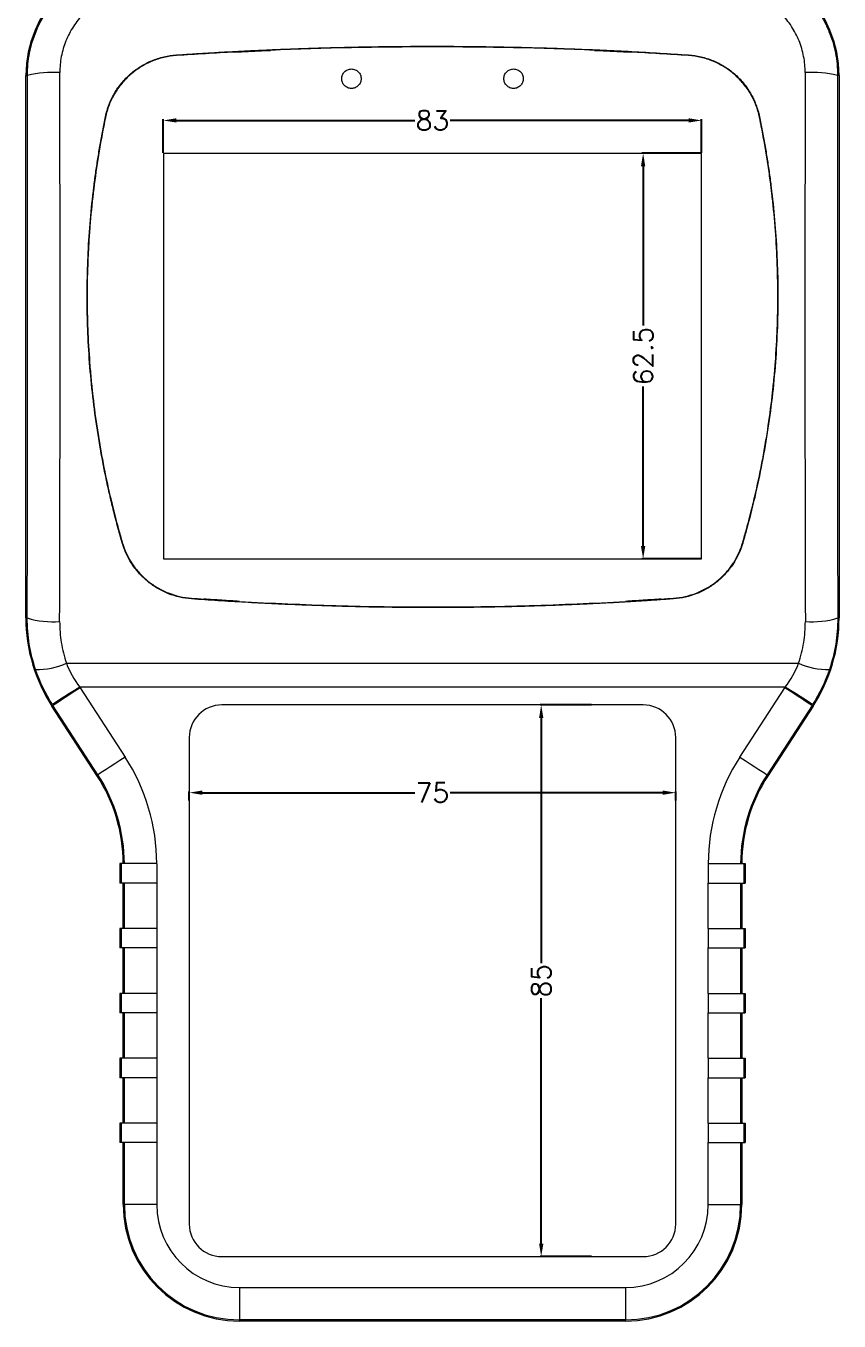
# Model space of a CAD drawing. Header units: inches. Extents: x 2685 to 4830, y 1126 to 1652.
# Drawn here: x 3141.2 to 3266.6, y 1340.3 to 1539.9 of the extents above; entities that cross this region are included whole.
import ezdxf

# ---------------------------------------------------------------- set-up
doc = ezdxf.new("R2010")
doc.units = ezdxf.units.IN
doc.header["$LTSCALE"] = 0.5
doc.styles.get("Standard").update_dxf_attribs({"font": 'txt', "bigfont": 'gbcbig.shx'})
doc.dimstyles.new('3', dxfattribs={"dimtxt": 3, "dimasz": 2, "dimexe": 0.18, "dimexo": 0.0625, "dimgap": 0.2, "dimtad": 0, "dimzin": 12, "dimdsep": 46, "dimtxsty": 'Standard', "dimcen": 1, "dimclrd": 3, "dimclre": 3, "dimclrt": 256, "dimadec": 0, "dimazin": 0, "dimtfac": 1, "dimtofl": 0, "dimtmove": 0, "dimatfit": 3, "dimfxl": 1, "dimtolj": 1, "dimtzin": 0, "dimarcsym": 0})

# ---------------------------------------------------------------- blocks, each defined once
blk = doc.blocks.new('*D81')
at = {"color": 3, "lineweight": -2}
for p, q in [((3162.42, 1520.34), (3162.42, 1525.53)), ((3164.42, 1525.35), (3201.22, 1525.35)), ((3243.42, 1525.35), (3206.62, 1525.35)), ((3245.42, 1520.34), (3245.42, 1525.53))]:
    blk.add_line(p, q, dxfattribs=at)
at = {"color": 3}
for points in [[(3164.42, 1525.68), (3164.42, 1525.02), (3162.42, 1525.35)], [(3243.42, 1525.68), (3243.42, 1525.02), (3245.42, 1525.35)]]:
    blk.add_solid(points, dxfattribs=at)
at = {"layer": 'Defpoints', "color": 0}
for p in [(3245.42, 1525.35), (3162.42, 1520.28), (3245.42, 1520.28)]:
    blk.add_point(p, dxfattribs=at)
at = {"insert": (3203.92, 1525.35), "char_height": 3, "attachment_point": 5}
blk.add_mtext('\\A1;83', dxfattribs=at)
blk = doc.blocks.new('*D82')
at = {"color": 3, "lineweight": -2}
for p, q in [((3245.36, 1520.28), (3236.22, 1520.28)), ((3236.4, 1518.28), (3236.4, 1493.73)), ((3236.4, 1459.78), (3236.4, 1484.33)), ((3245.36, 1457.78), (3236.22, 1457.78))]:
    blk.add_line(p, q, dxfattribs=at)
at = {"color": 3}
for points in [[(3236.06, 1518.28), (3236.73, 1518.28), (3236.4, 1520.28)], [(3236.06, 1459.78), (3236.73, 1459.78), (3236.4, 1457.78)]]:
    blk.add_solid(points, dxfattribs=at)
at = {"layer": 'Defpoints', "color": 0}
for p in [(3245.42, 1520.28), (3236.4, 1457.78), (3245.42, 1457.78)]:
    blk.add_point(p, dxfattribs=at)
at = {"insert": (3236.4, 1489.03), "char_height": 3, "attachment_point": 5, "rotation": 90}
blk.add_mtext('\\A1;62.5', dxfattribs=at)
blk = doc.blocks.new('*D91')
at = {"color": 3, "lineweight": -2}
for p, q in [((3166.42, 1420.58), (3166.42, 1421.94)), ((3168.42, 1421.76), (3201.22, 1421.76)), ((3239.42, 1421.76), (3206.62, 1421.76)), ((3241.42, 1420.58), (3241.42, 1421.94))]:
    blk.add_line(p, q, dxfattribs=at)
at = {"color": 3}
for points in [[(3168.42, 1422.09), (3168.42, 1421.43), (3166.42, 1421.76)], [(3239.42, 1422.09), (3239.42, 1421.43), (3241.42, 1421.76)]]:
    blk.add_solid(points, dxfattribs=at)
at = {"layer": 'Defpoints', "color": 0}
for p in [(3241.42, 1421.76), (3166.42, 1420.52), (3241.42, 1420.52)]:
    blk.add_point(p, dxfattribs=at)
at = {"insert": (3203.92, 1421.76), "char_height": 3, "attachment_point": 5}
blk.add_mtext('\\A1;75', dxfattribs=at)
blk = doc.blocks.new('*D92')
at = {"color": 3, "lineweight": -2}
for p, q in [((3228.45, 1435.28), (3220.5, 1435.28)), ((3220.68, 1433.28), (3220.68, 1395.48)), ((3220.68, 1352.28), (3220.68, 1390.08)), ((3228.45, 1350.28), (3220.5, 1350.28))]:
    blk.add_line(p, q, dxfattribs=at)
at = {"color": 3}
for points in [[(3220.35, 1433.28), (3221.02, 1433.28), (3220.68, 1435.28)], [(3220.35, 1352.28), (3221.02, 1352.28), (3220.68, 1350.28)]]:
    blk.add_solid(points, dxfattribs=at)
at = {"layer": 'Defpoints', "color": 0}
for p in [(3220.68, 1435.28), (3228.51, 1435.28), (3228.51, 1350.28)]:
    blk.add_point(p, dxfattribs=at)
at = {"insert": (3220.68, 1392.78), "char_height": 3, "attachment_point": 5, "rotation": 90}
blk.add_mtext('\\A1;85', dxfattribs=at)

msp = doc.modelspace()

# ---------------------------------------------------------------- linework, layer by layer
at = {"color": 7, "linetype": 'Continuous', "lineweight": 15}
for p, q in [((3228.921, 1536.146), (3228.921, 1536.191)), ((3141.229, 1532.277), (3141.459, 1532.277)), ((3141.229, 1448.683), (3141.229, 1532.277)), ((3266.614, 1532.277), (3266.383, 1532.277)), ((3266.614, 1532.277), (3266.614, 1448.683)), ((3254.336, 1525.929), (3254.34, 1525.839)), ((3245.421, 1520.277), (3162.421, 1520.277)), ((3162.421, 1520.277), (3162.421, 1457.777)), ((3245.421, 1457.777), (3245.421, 1520.277)), ((3162.421, 1457.777), (3245.421, 1457.777)), ((3168.671, 1451.542), (3168.671, 1451.59)), ((3239.171, 1451.59), (3239.171, 1451.542)), ((3141.229, 1448.683), (3141.437, 1448.683)), ((3266.406, 1448.683), (3266.614, 1448.683)), ((3147.467, 1441.712), (3152.407, 1441.712)), ((3147.467, 1441.712), (3260.376, 1441.712)), ((3255.436, 1441.712), (3260.376, 1441.712)), ((3151.65, 1438.034), (3149.523, 1438.034)), ((3258.32, 1438.034), (3149.523, 1438.034)), ((3149.597, 1437.919), (3156.531, 1427.242)), ((3251.312, 1427.242), (3258.246, 1437.919)), ((3258.32, 1438.034), (3256.193, 1438.034)), ((3145.405, 1435.197), (3145.253, 1435.098)), ((3152.186, 1424.421), (3145.253, 1435.098)), ((3152.339, 1424.52), (3145.405, 1435.197)), ((3236.421, 1435.277), (3171.421, 1435.277)), ((3262.438, 1435.197), (3255.504, 1424.52)), ((3262.59, 1435.098), (3255.656, 1424.421)), ((3262.59, 1435.098), (3262.438, 1435.197)), ((3166.421, 1430.277), (3166.421, 1355.277)), ((3241.421, 1355.277), (3241.421, 1430.277)), ((3152.186, 1424.421), (3152.339, 1424.52)), ((3255.504, 1424.52), (3255.656, 1424.421)), ((3155.729, 1410.835), (3155.729, 1407.835)), ((3155.911, 1410.835), (3155.729, 1410.835)), ((3155.911, 1410.835), (3155.911, 1407.835)), ((3161.409, 1410.835), (3155.911, 1410.835)), ((3161.409, 1410.774), (3161.409, 1410.835)), ((3161.409, 1410.774), (3161.409, 1407.835)), ((3246.434, 1410.835), (3246.434, 1410.774)), ((3246.434, 1410.835), (3251.932, 1410.835)), ((3246.434, 1410.774), (3246.434, 1407.835)), ((3251.932, 1410.835), (3251.932, 1407.835)), ((3251.932, 1410.835), (3252.114, 1410.835)), ((3252.114, 1410.835), (3252.114, 1407.835)), ((3155.911, 1407.835), (3155.729, 1407.835)), ((3161.409, 1407.835), (3155.911, 1407.835)), ((3156.229, 1400.835), (3156.229, 1407.835)), ((3156.411, 1400.835), (3156.411, 1407.835)), ((3161.409, 1407.835), (3161.409, 1400.835)), ((3246.434, 1407.835), (3251.932, 1407.835)), ((3246.434, 1400.835), (3246.434, 1407.835)), ((3251.432, 1407.835), (3251.432, 1400.835)), ((3251.614, 1407.835), (3251.614, 1400.835)), ((3251.932, 1407.835), (3252.114, 1407.835)), ((3155.729, 1400.835), (3155.729, 1397.835)), ((3155.911, 1400.835), (3155.729, 1400.835)), ((3155.911, 1400.835), (3155.911, 1397.835)), ((3161.409, 1400.835), (3155.911, 1400.835)), ((3161.409, 1400.835), (3161.409, 1397.835)), ((3246.434, 1400.835), (3246.434, 1397.835)), ((3246.434, 1400.835), (3251.932, 1400.835)), ((3251.932, 1400.835), (3251.932, 1397.835)), ((3251.932, 1400.835), (3252.114, 1400.835)), ((3252.114, 1400.835), (3252.114, 1397.835)), ((3155.911, 1397.835), (3155.729, 1397.835)), ((3161.409, 1397.835), (3155.911, 1397.835)), ((3156.229, 1390.835), (3156.229, 1397.835)), ((3156.411, 1390.835), (3156.411, 1397.835)), ((3161.409, 1397.835), (3161.409, 1390.835)), ((3246.434, 1397.835), (3251.932, 1397.835)), ((3246.434, 1390.835), (3246.434, 1397.835)), ((3251.432, 1397.835), (3251.432, 1390.835)), ((3251.614, 1397.835), (3251.614, 1390.835)), ((3251.932, 1397.835), (3252.114, 1397.835)), ((3155.729, 1390.835), (3155.729, 1387.835)), ((3155.911, 1390.835), (3155.729, 1390.835)), ((3155.911, 1390.835), (3155.911, 1387.835)), ((3161.409, 1390.835), (3155.911, 1390.835)), ((3161.409, 1390.835), (3161.409, 1387.835)), ((3246.434, 1390.835), (3246.434, 1387.835)), ((3246.434, 1390.835), (3251.932, 1390.835)), ((3251.932, 1390.835), (3251.932, 1387.835)), ((3251.932, 1390.835), (3252.114, 1390.835)), ((3252.114, 1390.835), (3252.114, 1387.835)), ((3155.911, 1387.835), (3155.729, 1387.835)), ((3161.409, 1387.835), (3155.911, 1387.835)), ((3156.229, 1380.835), (3156.229, 1387.835)), ((3156.411, 1380.835), (3156.411, 1387.835)), ((3161.409, 1387.835), (3161.409, 1380.835)), ((3246.434, 1387.835), (3251.932, 1387.835)), ((3246.434, 1380.835), (3246.434, 1387.835)), ((3251.432, 1387.835), (3251.432, 1380.835)), ((3251.614, 1387.835), (3251.614, 1380.835)), ((3251.932, 1387.835), (3252.114, 1387.835)), ((3155.729, 1380.835), (3155.729, 1377.835)), ((3155.911, 1380.835), (3155.729, 1380.835)), ((3155.911, 1380.835), (3155.911, 1377.835)), ((3161.409, 1380.835), (3155.911, 1380.835)), ((3161.409, 1380.835), (3161.409, 1377.835)), ((3246.434, 1380.835), (3246.434, 1377.835)), ((3246.434, 1380.835), (3251.932, 1380.835)), ((3251.932, 1380.835), (3251.932, 1377.835)), ((3251.932, 1380.835), (3252.114, 1380.835)), ((3252.114, 1380.835), (3252.114, 1377.835)), ((3155.911, 1377.835), (3155.729, 1377.835)), ((3161.409, 1377.835), (3155.911, 1377.835)), ((3156.229, 1370.835), (3156.229, 1377.835)), ((3156.411, 1370.835), (3156.411, 1377.835)), ((3161.409, 1377.835), (3161.409, 1370.835)), ((3246.434, 1377.835), (3251.932, 1377.835)), ((3246.434, 1370.835), (3246.434, 1377.835)), ((3251.432, 1377.835), (3251.432, 1370.835)), ((3251.614, 1377.835), (3251.614, 1370.835)), ((3251.932, 1377.835), (3252.114, 1377.835)), ((3155.729, 1370.835), (3155.729, 1367.835)), ((3155.911, 1370.835), (3155.729, 1370.835)), ((3155.911, 1370.835), (3155.911, 1367.835)), ((3161.409, 1370.835), (3155.911, 1370.835)), ((3161.409, 1370.835), (3161.409, 1367.835)), ((3246.434, 1370.835), (3246.434, 1367.835)), ((3246.434, 1370.835), (3251.932, 1370.835)), ((3251.932, 1370.835), (3251.932, 1367.835)), ((3251.932, 1370.835), (3252.114, 1370.835)), ((3252.114, 1370.835), (3252.114, 1367.835)), ((3155.911, 1367.835), (3155.729, 1367.835)), ((3161.409, 1367.835), (3155.911, 1367.835)), ((3156.229, 1358.277), (3156.229, 1367.835)), ((3156.411, 1358.277), (3156.411, 1367.835)), ((3161.409, 1367.835), (3161.409, 1358.277)), ((3246.434, 1367.835), (3251.932, 1367.835)), ((3246.434, 1358.277), (3246.434, 1367.835)), ((3251.432, 1367.835), (3251.432, 1358.277)), ((3251.614, 1367.835), (3251.614, 1358.277)), ((3251.932, 1367.835), (3252.114, 1367.835)), ((3156.229, 1358.277), (3156.411, 1358.277)), ((3161.409, 1358.277), (3156.411, 1358.277)), ((3246.434, 1358.277), (3251.432, 1358.277)), ((3251.614, 1358.277), (3251.432, 1358.277)), ((3171.421, 1350.277), (3236.421, 1350.277)), ((3174.171, 1345.515), (3233.671, 1345.515)), ((3174.171, 1345.515), (3174.171, 1340.516)), ((3233.671, 1345.515), (3233.671, 1340.516)), ((3233.671, 1340.516), (3174.171, 1340.516)), ((3174.171, 1340.335), (3174.171, 1340.516)), ((3233.671, 1340.335), (3174.171, 1340.335)), ((3233.671, 1340.335), (3233.671, 1340.516))]:
    msp.add_line(p, q, dxfattribs=at)
at = {"color": 7, "linetype": 'Continuous', "lineweight": 15, "flags": 128}
for points in [[(3164.443, 1535.44), (3164.443, 1535.417), (3164.442, 1535.394), (3164.441, 1535.347)], [(3243.402, 1535.347), (3243.401, 1535.37), (3243.401, 1535.394), (3243.399, 1535.44)], [(3153.503, 1525.839), (3153.505, 1525.884), (3153.505, 1525.896), (3153.506, 1525.92), (3153.507, 1525.929)], [(3156.095, 1460.219), (3156.094, 1460.242), (3156.092, 1460.278), (3156.092, 1460.278), (3156.091, 1460.302), (3156.091, 1460.313)], [(3251.752, 1460.313), (3251.75, 1460.266), (3251.75, 1460.254), (3251.748, 1460.229), (3251.748, 1460.219)], [(3166.743, 1451.726), (3166.745, 1451.676), (3166.746, 1451.652), (3166.747, 1451.626)], [(3241.096, 1451.626), (3241.097, 1451.651), (3241.099, 1451.689), (3241.099, 1451.704), (3241.1, 1451.726)], [(3149.523, 1438.034), (3148.715, 1437.517), (3147.937, 1437.019), (3147.218, 1436.559), (3146.584, 1436.154), (3146.06, 1435.818), (3145.664, 1435.565), (3145.412, 1435.404), (3145.313, 1435.34)], [(3149.597, 1437.919), (3148.792, 1437.397), (3148.018, 1436.893), (3147.302, 1436.428), (3146.671, 1436.019), (3146.149, 1435.68), (3145.755, 1435.424), (3145.504, 1435.261), (3145.405, 1435.197)], [(3262.438, 1435.197), (3262.339, 1435.261), (3262.088, 1435.424), (3261.694, 1435.68), (3261.172, 1436.019), (3260.541, 1436.428), (3259.825, 1436.893), (3259.05, 1437.397), (3258.246, 1437.919)], [(3262.53, 1435.34), (3262.431, 1435.404), (3262.179, 1435.565), (3261.783, 1435.818), (3261.259, 1436.154), (3260.625, 1436.559), (3259.906, 1437.019), (3259.128, 1437.517), (3258.32, 1438.034)], [(3156.531, 1427.242), (3155.726, 1426.72), (3154.951, 1426.217), (3154.235, 1425.752), (3153.605, 1425.342), (3153.083, 1425.003), (3152.689, 1424.747), (3152.438, 1424.584), (3152.339, 1424.52)], [(3251.312, 1427.242), (3252.117, 1426.72), (3252.892, 1426.217), (3253.608, 1425.752), (3254.238, 1425.342), (3254.76, 1425.003), (3255.154, 1424.747), (3255.405, 1424.584), (3255.504, 1424.52)]]:
    msp.add_lwpolyline(points, dxfattribs=at)
at = {"color": 7, "linetype": 'Continuous', "lineweight": 15}
for centre, radius, start, end in [((3159.171, 1532.277), 17.942, 90, 180), ((3248.671, 1532.277), 17.942, 0, 90), ((3145.296, 1517.148), 15.608, 85.73179, 104.22998), ((3262.547, 1517.148), 15.608, 75.77002, 94.26821), ((3166.171, 1448.683), 24.942, 180, 213), ((3145.279, 1460.866), 12.775, 252.49845, 275.19366), ((3262.564, 1460.866), 12.775, 264.80634, 287.50155), ((3241.671, 1448.683), 24.942, 327, 0), ((3142.822, 1452.045), 11.329, 269.55532, 294.20342), ((3265.021, 1452.045), 11.329, 245.79658, 270.44468), ((3166.171, 1448.683), 19.763, 212.6051, 213), ((3241.671, 1448.683), 19.763, 327, 327.3949), ((3166.171, 1448.683), 24.761, 212.6051, 213), ((3171.421, 1430.277), 5, 90, 180), ((3236.421, 1430.277), 5, 0, 90), ((3241.671, 1448.683), 24.761, 327, 327.3949), ((3131.171, 1410.774), 30.237, 0.11544, 33), ((3276.671, 1410.774), 30.237, 147, 179.88456), ((3131.171, 1410.774), 25.058, 0.1393, 33), ((3131.171, 1410.774), 25.239, 0.1383, 33), ((3276.671, 1410.774), 25.239, 147, 179.8617), ((3276.671, 1410.774), 25.058, 147, 179.8607), ((3174.171, 1358.277), 17.942, 180, 270), ((3174.171, 1358.277), 17.761, 180, 270), ((3174.171, 1358.277), 12.763, 180, 270), ((3233.671, 1358.277), 12.763, 270, 0), ((3233.671, 1358.277), 17.761, 270, 0), ((3233.671, 1358.277), 17.942, 270, 0), ((3171.421, 1355.277), 5, 180, 270), ((3236.421, 1355.277), 5, 270, 0)]:
    msp.add_arc(centre, radius, start, end, dxfattribs=at)
for centre, major_axis, ratio, start_param, end_param in [((3130.271, 1494.911), (0, 428.893), 0.0261859, 4.6043945, 4.799623), ((3135.27, 1494.911), (0, 433.893), 0.0258842, 4.6043945, 4.799623), ((3272.573, 1494.911), (0, 433.893), 0.0258842, 1.4835623, 1.6787908), ((3277.572, 1494.911), (0, 428.893), 0.0261859, 1.4835623, 1.6787908)]:
    msp.add_ellipse(centre, major_axis=major_axis, ratio=ratio, start_param=start_param, end_param=end_param, dxfattribs=at)
for points, knots in [([(3141.459, 1532.277), (3141.458, 1533.447), (3141.57, 1534.598), (3141.905, 1536.296), (3142.044, 1536.857), (3142.379, 1537.97), (3142.576, 1538.523), (3143.239, 1540.133), (3143.781, 1541.151), (3144.742, 1542.597), (3145.088, 1543.066), (3145.827, 1543.971), (3146.217, 1544.402), (3147.44, 1545.631), (3148.331, 1546.366), (3149.782, 1547.34), (3150.285, 1547.643), (3151.308, 1548.192), (3152.353, 1548.689), (3153.441, 1549.081), (3154.55, 1549.42), (3155.118, 1549.563), (3156.839, 1549.908), (3157.999, 1550.023), (3159.171, 1550.023)], [0, 0, 0, 0, 0.125, 0.125, 0.1875, 0.1875, 0.25, 0.25, 0.375, 0.375, 0.4375, 0.4375, 0.5, 0.5, 0.625, 0.625, 0.6875, 0.6875, 0.75, 0.8125, 0.8125, 0.875, 0.875, 1, 1, 1, 1]), ([(3248.671, 1550.023), (3249.844, 1550.023), (3250.997, 1549.908), (3252.697, 1549.569), (3253.26, 1549.429), (3254.374, 1549.09), (3254.928, 1548.892), (3256.538, 1548.223), (3257.556, 1547.677), (3259.001, 1546.71), (3259.471, 1546.361), (3260.372, 1545.62), (3260.802, 1545.229), (3262.026, 1544.002), (3262.758, 1543.109), (3263.729, 1541.654), (3264.029, 1541.152), (3264.574, 1540.129), (3265.066, 1539.085), (3265.455, 1537.998), (3265.791, 1536.888), (3265.933, 1536.32), (3266.272, 1534.604), (3266.385, 1533.447), (3266.383, 1532.277)], [0, 0, 0, 0, 0.125, 0.125, 0.1875, 0.1875, 0.25, 0.25, 0.375, 0.375, 0.4375, 0.4375, 0.5, 0.5, 0.625, 0.625, 0.6875, 0.6875, 0.75, 0.8125, 0.8125, 0.875, 0.875, 1, 1, 1, 1]), ([(3159.171, 1545.609), (3158.323, 1545.609), (3157.485, 1545.524), (3156.241, 1545.27), (3155.831, 1545.165), (3155.03, 1544.915), (3154.246, 1544.627), (3153.493, 1544.263), (3152.757, 1543.86), (3152.395, 1543.637), (3151.353, 1542.924), (3150.715, 1542.387), (3149.84, 1541.491), (3149.562, 1541.178), (3149.034, 1540.519), (3148.787, 1540.178), (3148.103, 1539.129), (3147.718, 1538.391), (3147.247, 1537.225), (3147.107, 1536.825), (3146.87, 1536.02), (3146.772, 1535.615), (3146.535, 1534.388), (3146.456, 1533.557), (3146.458, 1532.713)], [0, 0, 0, 0, 0.125, 0.125, 0.1875, 0.1875, 0.25, 0.3125, 0.3125, 0.375, 0.375, 0.5, 0.5, 0.5625, 0.5625, 0.625, 0.625, 0.75, 0.75, 0.8125, 0.8125, 0.875, 0.875, 1, 1, 1, 1]), ([(3261.385, 1532.713), (3261.387, 1533.557), (3261.308, 1534.393), (3261.067, 1535.632), (3260.967, 1536.043), (3260.729, 1536.845), (3260.453, 1537.632), (3260.103, 1538.388), (3259.716, 1539.129), (3259.503, 1539.493), (3258.811, 1540.55), (3258.288, 1541.2), (3257.413, 1542.095), (3257.106, 1542.379), (3256.46, 1542.921), (3256.123, 1543.176), (3255.085, 1543.884), (3254.352, 1544.285), (3253.192, 1544.776), (3252.793, 1544.922), (3251.988, 1545.171), (3251.582, 1545.275), (3250.353, 1545.524), (3249.52, 1545.609), (3248.671, 1545.609)], [0, 0, 0, 0, 0.125, 0.125, 0.1875, 0.1875, 0.25, 0.3125, 0.3125, 0.375, 0.375, 0.5, 0.5, 0.5625, 0.5625, 0.625, 0.625, 0.75, 0.75, 0.8125, 0.8125, 0.875, 0.875, 1, 1, 1, 1]), ([(3164.443, 1535.44), (3165.265, 1535.495), (3166.908, 1535.604), (3169.373, 1535.755), (3171.838, 1535.896), (3174.304, 1536.027), (3176.77, 1536.147), (3179.236, 1536.257), (3181.703, 1536.356), (3184.17, 1536.445), (3186.638, 1536.523), (3189.106, 1536.591), (3191.574, 1536.648), (3194.043, 1536.695), (3196.512, 1536.732), (3198.981, 1536.758), (3201.451, 1536.774), (3204.562, 1536.78), (3208.312, 1536.766), (3212.702, 1536.717), (3217.091, 1536.634), (3221.479, 1536.519), (3225.866, 1536.37), (3230.251, 1536.189), (3234.635, 1535.974), (3239.018, 1535.728), (3241.939, 1535.536), (3243.399, 1535.44)], [0, 0, 0, 0, 0.03125812, 0.06251253, 0.09376379, 0.12501246, 0.1562591, 0.1875043, 0.2187486, 0.24999257, 0.28123678, 0.31248179, 0.34372818, 0.37497649, 0.4062273, 0.43748118, 0.46873868, 0.50000038, 0.5555728, 0.61113358, 0.66668591, 0.72223296, 0.77777789, 0.83332388, 0.88887412, 0.94443177, 1, 1, 1, 1]), ([(3164.441, 1535.347), (3163.787, 1535.302), (3163.146, 1535.206), (3161.892, 1534.914), (3161.278, 1534.718), (3160.378, 1534.348), (3160.08, 1534.211), (3159.498, 1533.915), (3159.215, 1533.756), (3158.389, 1533.247), (3157.869, 1532.865), (3156.889, 1532.016), (3156.428, 1531.545), (3155.6, 1530.55), (3155.23, 1530.023), (3154.574, 1528.907), (3154.287, 1528.315), (3153.82, 1527.102), (3153.636, 1526.479), (3153.503, 1525.839)], [0, 0, 0, 0, 0.125, 0.125, 0.25, 0.25, 0.3125, 0.3125, 0.375, 0.375, 0.5, 0.5, 0.625, 0.625, 0.75, 0.75, 0.875, 0.875, 1, 1, 1, 1]), ([(3153.507, 1525.929), (3153.64, 1526.569), (3153.822, 1527.189), (3154.283, 1528.388), (3154.561, 1528.968), (3155.051, 1529.807), (3155.228, 1530.083), (3155.602, 1530.617), (3155.798, 1530.875), (3156.417, 1531.622), (3156.867, 1532.084), (3157.845, 1532.936), (3158.375, 1533.327), (3159.477, 1534.009), (3160.051, 1534.303), (3161.249, 1534.8), (3161.877, 1535.002), (3163.145, 1535.299), (3163.789, 1535.396), (3164.443, 1535.44)], [0, 0, 0, 0, 0.125, 0.125, 0.25, 0.25, 0.3125, 0.3125, 0.375, 0.375, 0.5, 0.5, 0.625, 0.625, 0.75, 0.75, 0.875, 0.875, 1, 1, 1, 1]), ([(3173.421, 1535.885), (3174.338, 1535.932), (3176.171, 1536.026), (3178.005, 1536.106), (3178.921, 1536.146)], [0, 0, 0, 0, 0.5002422, 1, 1, 1, 1]), ([(3228.921, 1536.146), (3220.595, 1536.503), (3212.261, 1536.681), (3195.582, 1536.681), (3187.248, 1536.503), (3178.921, 1536.146)], [0.24122723, 0.24122723, 0.24122723, 0.24122723, 0.5, 0.5, 0.75877277, 0.75877277, 0.75877277, 0.75877277]), ([(3228.921, 1536.146), (3229.837, 1536.106), (3231.671, 1536.026), (3233.504, 1535.932), (3234.421, 1535.885)], [0, 0, 0, 0, 0.4992927, 1, 1, 1, 1]), ([(3243.399, 1535.44), (3244.054, 1535.396), (3244.694, 1535.299), (3245.948, 1535.007), (3246.562, 1534.811), (3247.462, 1534.441), (3247.761, 1534.304), (3248.342, 1534.007), (3248.625, 1533.848), (3249.451, 1533.339), (3249.972, 1532.957), (3250.952, 1532.107), (3251.413, 1531.637), (3252.24, 1530.641), (3252.61, 1530.114), (3253.266, 1528.998), (3253.552, 1528.405), (3254.02, 1527.192), (3254.203, 1526.569), (3254.336, 1525.929)], [0, 0, 0, 0, 0.125, 0.125, 0.25, 0.25, 0.3125, 0.3125, 0.375, 0.375, 0.5, 0.5, 0.625, 0.625, 0.75, 0.75, 0.875, 0.875, 1, 1, 1, 1]), ([(3254.34, 1525.839), (3254.207, 1526.479), (3254.024, 1527.098), (3253.563, 1528.298), (3253.285, 1528.877), (3252.794, 1529.716), (3252.618, 1529.992), (3252.244, 1530.526), (3252.047, 1530.784), (3251.429, 1531.53), (3250.978, 1531.992), (3250.001, 1532.844), (3249.47, 1533.235), (3248.369, 1533.916), (3247.794, 1534.211), (3246.596, 1534.707), (3245.969, 1534.909), (3244.7, 1535.206), (3244.056, 1535.302), (3243.402, 1535.347)], [0, 0, 0, 0, 0.125, 0.125, 0.25, 0.25, 0.3125, 0.3125, 0.375, 0.375, 0.5, 0.5, 0.625, 0.625, 0.75, 0.75, 0.875, 0.875, 1, 1, 1, 1]), ([(3192.921, 1531.777), (3192.921, 1531.876), (3192.912, 1531.973), (3192.874, 1532.165), (3192.845, 1532.26), (3192.77, 1532.441), (3192.724, 1532.527), (3192.615, 1532.69), (3192.552, 1532.768), (3192.345, 1532.975), (3192.177, 1533.087), (3191.816, 1533.238), (3191.618, 1533.277), (3191.324, 1533.277), (3191.225, 1533.268), (3191.032, 1533.229), (3190.939, 1533.201), (3190.757, 1533.126), (3190.669, 1533.078), (3190.506, 1532.97), (3190.43, 1532.908), (3190.221, 1532.698), (3190.111, 1532.533), (3189.998, 1532.26), (3189.97, 1532.167), (3189.931, 1531.975), (3189.921, 1531.876), (3189.921, 1531.583), (3189.96, 1531.386), (3190.109, 1531.025), (3190.221, 1530.857), (3190.428, 1530.65), (3190.505, 1530.586), (3190.668, 1530.477), (3190.754, 1530.43), (3190.935, 1530.355), (3191.031, 1530.326), (3191.223, 1530.287), (3191.321, 1530.277), (3191.618, 1530.277), (3191.813, 1530.316), (3192.086, 1530.429), (3192.173, 1530.475), (3192.336, 1530.584), (3192.413, 1530.647), (3192.621, 1530.855), (3192.732, 1531.022), (3192.882, 1531.383), (3192.921, 1531.579), (3192.921, 1531.777)], [0, 0, 0, 0, 0.03125, 0.03125, 0.0625, 0.0625, 0.09375, 0.09375, 0.125, 0.125, 0.1875, 0.1875, 0.25, 0.25, 0.28125, 0.28125, 0.3125, 0.3125, 0.34375, 0.34375, 0.375, 0.375, 0.4375, 0.4375, 0.46875, 0.46875, 0.5, 0.5, 0.5625, 0.5625, 0.625, 0.625, 0.65625, 0.65625, 0.6875, 0.6875, 0.71875, 0.71875, 0.75, 0.75, 0.8125, 0.8125, 0.84375, 0.84375, 0.875, 0.875, 0.9375, 0.9375, 1, 1, 1, 1]), ([(3217.921, 1531.777), (3217.921, 1531.876), (3217.912, 1531.973), (3217.874, 1532.165), (3217.845, 1532.26), (3217.77, 1532.441), (3217.724, 1532.527), (3217.615, 1532.69), (3217.552, 1532.768), (3217.345, 1532.975), (3217.177, 1533.087), (3216.816, 1533.238), (3216.618, 1533.277), (3216.324, 1533.277), (3216.225, 1533.268), (3216.032, 1533.229), (3215.939, 1533.201), (3215.757, 1533.126), (3215.669, 1533.078), (3215.506, 1532.97), (3215.43, 1532.908), (3215.221, 1532.698), (3215.111, 1532.533), (3214.998, 1532.26), (3214.97, 1532.167), (3214.931, 1531.975), (3214.921, 1531.876), (3214.921, 1531.583), (3214.96, 1531.386), (3215.109, 1531.025), (3215.221, 1530.857), (3215.428, 1530.65), (3215.505, 1530.586), (3215.668, 1530.477), (3215.754, 1530.43), (3215.935, 1530.355), (3216.031, 1530.326), (3216.223, 1530.287), (3216.321, 1530.277), (3216.618, 1530.277), (3216.813, 1530.316), (3217.086, 1530.429), (3217.173, 1530.475), (3217.336, 1530.584), (3217.413, 1530.647), (3217.621, 1530.855), (3217.732, 1531.022), (3217.882, 1531.383), (3217.921, 1531.579), (3217.921, 1531.777)], [0, 0, 0, 0, 0.03125, 0.03125, 0.0625, 0.0625, 0.09375, 0.09375, 0.125, 0.125, 0.1875, 0.1875, 0.25, 0.25, 0.28125, 0.28125, 0.3125, 0.3125, 0.34375, 0.34375, 0.375, 0.375, 0.4375, 0.4375, 0.46875, 0.46875, 0.5, 0.5, 0.5625, 0.5625, 0.625, 0.625, 0.65625, 0.65625, 0.6875, 0.6875, 0.71875, 0.71875, 0.75, 0.75, 0.8125, 0.8125, 0.84375, 0.84375, 0.875, 0.875, 0.9375, 0.9375, 1, 1, 1, 1]), ([(3156.094, 1460.218), (3155.989, 1460.585), (3155.778, 1461.317), (3155.473, 1462.418), (3155.176, 1463.522), (3154.89, 1464.628), (3154.612, 1465.737), (3154.344, 1466.849), (3154.085, 1467.962), (3153.835, 1469.079), (3153.595, 1470.197), (3153.364, 1471.318), (3152.877, 1473.781), (3152.216, 1477.597), (3151.52, 1482.788), (3151.025, 1488.002), (3150.798, 1492.047), (3150.623, 1497.713), (3150.712, 1505.007), (3151.358, 1512.448), (3151.991, 1517.24), (3152.316, 1519.423), (3152.676, 1521.598), (3153.069, 1523.768), (3153.361, 1525.209), (3153.506, 1525.929)], [0, 0, 0, 0, 0.0172454, 0.034486, 0.051723, 0.0689575, 0.0861908, 0.1034241, 0.1206586, 0.1378954, 0.1551359, 0.1723811, 0.1896323, 0.2685603, 0.3473368, 0.4260779, 0.5049, 0.5301391, 0.6819119, 0.8337945, 0.8670519, 0.9002924, 0.9335249, 0.9667579, 1, 1, 1, 1]), ([(3153.503, 1525.839), (3153.498, 1525.817), (3153.494, 1525.795), (3153.401, 1525.345), (3153.314, 1524.917), (3152.894, 1522.782), (3152.59, 1521.069), (3152.05, 1517.633), (3151.812, 1515.911), (3151.404, 1512.451), (3151.233, 1510.718), (3151.026, 1508.114), (3150.966, 1507.245), (3150.888, 1505.942), (3150.864, 1505.507), (3150.831, 1504.854), (3150.821, 1504.634), (3150.801, 1504.196), (3150.791, 1503.977), (3150.712, 1502.006), (3150.675, 1500.254), (3150.67, 1497.624), (3150.677, 1496.748), (3150.7, 1495.433), (3150.71, 1494.995), (3150.728, 1494.336), (3150.735, 1494.116), (3150.745, 1493.787), (3150.749, 1493.677), (3150.757, 1493.457), (3150.761, 1493.347), (3150.83, 1491.491), (3150.928, 1489.747), (3151.126, 1487.134), (3151.201, 1486.264), (3151.325, 1484.959), (3151.369, 1484.524), (3151.438, 1483.873), (3151.461, 1483.655), (3151.497, 1483.33), (3151.509, 1483.221), (3151.533, 1483.004), (3151.546, 1482.895), (3151.756, 1481.062), (3151.988, 1479.341), (3152.384, 1476.768), (3152.524, 1475.911), (3152.821, 1474.201), (3152.978, 1473.346), (3153.473, 1470.79), (3153.835, 1469.093), (3154.428, 1466.558), (3154.633, 1465.715), (3154.954, 1464.454), (3155.063, 1464.034), (3155.229, 1463.404), (3155.285, 1463.194), (3155.398, 1462.775), (3155.455, 1462.567), (3155.7, 1461.674), (3155.893, 1460.993), (3156.091, 1460.313)], [0.0996485, 0.0996485, 0.0996485, 0.0996485, 0.1004509, 0.1004509, 0.1160759, 0.1160759, 0.1785759, 0.1785759, 0.2410759, 0.2410759, 0.3035759, 0.3035759, 0.3348259, 0.3348259, 0.3504509, 0.3504509, 0.3582634, 0.3582634, 0.3660759, 0.3660759, 0.4285759, 0.4285759, 0.4598259, 0.4598259, 0.4754509, 0.4754509, 0.4832634, 0.4832634, 0.48716965, 0.48716965, 0.4910759, 0.4910759, 0.5535759, 0.5535759, 0.5848259, 0.5848259, 0.6004509, 0.6004509, 0.6082634, 0.6082634, 0.61216965, 0.61216965, 0.6160759, 0.6160759, 0.6785759, 0.6785759, 0.7098259, 0.7098259, 0.7410759, 0.7410759, 0.8035759, 0.8035759, 0.8348259, 0.8348259, 0.8504509, 0.8504509, 0.8582634, 0.8582634, 0.8660759, 0.8660759, 0.8914274, 0.8914274, 0.8914274, 0.8914274]), ([(3254.336, 1525.929), (3254.41, 1525.568), (3254.558, 1524.847), (3254.769, 1523.762), (3254.971, 1522.676), (3255.164, 1521.588), (3255.349, 1520.499), (3255.525, 1519.408), (3255.692, 1518.315), (3255.85, 1517.22), (3255.999, 1516.124), (3256.306, 1513.725), (3256.696, 1510.017), (3257.038, 1504.988), (3257.193, 1499.951), (3257.16, 1494.767), (3256.921, 1489.442), (3256.458, 1484), (3255.779, 1478.592), (3254.886, 1473.232), (3253.783, 1467.916), (3252.804, 1463.998), (3252.099, 1461.439), (3251.865, 1460.625), (3251.748, 1460.219)], [0, 0, 0, 0, 0.0166583, 0.0333133, 0.049966, 0.0666175, 0.083269, 0.0999214, 0.116576, 0.1332337, 0.1498957, 0.1665631, 0.2424909, 0.3182869, 0.3940549, 0.4698987, 0.5522129, 0.6345307, 0.7163538, 0.7982164, 0.8799141, 0.9616811, 0.9808406, 1, 1, 1, 1]), ([(3251.752, 1460.313), (3251.951, 1460.995), (3252.144, 1461.678), (3252.39, 1462.574), (3252.447, 1462.783), (3252.56, 1463.203), (3252.616, 1463.413), (3252.783, 1464.044), (3252.892, 1464.465), (3253.213, 1465.729), (3253.419, 1466.574), (3254.012, 1469.114), (3254.375, 1470.814), (3254.788, 1472.949), (3254.868, 1473.378), (3255.026, 1474.235), (3255.102, 1474.664), (3255.325, 1475.951), (3255.466, 1476.81), (3255.863, 1479.392), (3256.094, 1481.119), (3256.304, 1482.958), (3256.317, 1483.068), (3256.341, 1483.286), (3256.353, 1483.395), (3256.389, 1483.722), (3256.413, 1483.94), (3256.481, 1484.595), (3256.525, 1485.031), (3256.649, 1486.341), (3256.723, 1487.215), (3256.921, 1489.839), (3257.018, 1491.591), (3257.098, 1493.784), (3257.112, 1494.222), (3257.135, 1495.099), (3257.145, 1495.534), (3257.167, 1496.84), (3257.173, 1497.711), (3257.167, 1500.323), (3257.13, 1502.062), (3256.917, 1507.277), (3256.641, 1510.747), (3256.206, 1514.427), (3256.18, 1514.641), (3256.127, 1515.072), (3256.1, 1515.288), (3256.017, 1515.933), (3255.96, 1516.363), (3255.782, 1517.653), (3255.655, 1518.511), (3255.25, 1521.083), (3254.947, 1522.792), (3254.569, 1524.71), (3254.526, 1524.925), (3254.44, 1525.353), (3254.396, 1525.567), (3254.348, 1525.8), (3254.344, 1525.819), (3254.34, 1525.839)], [0.10866309, 0.10866309, 0.10866309, 0.10866309, 0.13408521, 0.13408521, 0.14189771, 0.14189771, 0.14971021, 0.14971021, 0.16533521, 0.16533521, 0.19658521, 0.19658521, 0.25908521, 0.25908521, 0.27471021, 0.27471021, 0.29033521, 0.29033521, 0.32158521, 0.32158521, 0.38408521, 0.38408521, 0.38799146, 0.38799146, 0.39189771, 0.39189771, 0.39971021, 0.39971021, 0.41533521, 0.41533521, 0.44658521, 0.44658521, 0.50908521, 0.50908521, 0.52471021, 0.52471021, 0.54033521, 0.54033521, 0.57158521, 0.57158521, 0.63408521, 0.63408521, 0.75908521, 0.75908521, 0.76689771, 0.76689771, 0.77471021, 0.77471021, 0.79033521, 0.79033521, 0.82158521, 0.82158521, 0.88408521, 0.88408521, 0.89189771, 0.89189771, 0.89971021, 0.89971021, 0.90042211, 0.90042211, 0.90042211, 0.90042211]), ([(3156.091, 1460.313), (3156.433, 1459.139), (3156.942, 1458.05), (3157.946, 1456.54), (3158.325, 1456.054), (3159.143, 1455.159), (3159.582, 1454.745), (3160.288, 1454.175), (3160.53, 1453.993), (3161.032, 1453.648), (3161.291, 1453.483), (3162.081, 1453.023), (3162.626, 1452.759), (3163.75, 1452.315), (3164.331, 1452.134), (3165.526, 1451.861), (3166.131, 1451.771), (3166.743, 1451.726)], [0, 0, 0, 0, 0.25, 0.25, 0.375, 0.375, 0.5, 0.5, 0.5625, 0.5625, 0.625, 0.625, 0.75, 0.75, 0.875, 0.875, 1, 1, 1, 1]), ([(3166.747, 1451.626), (3165.523, 1451.715), (3164.347, 1451.984), (3162.655, 1452.648), (3162.1, 1452.916), (3161.05, 1453.526), (3160.552, 1453.868), (3159.845, 1454.436), (3159.616, 1454.635), (3159.172, 1455.052), (3158.956, 1455.27), (3158.339, 1455.944), (3157.967, 1456.42), (3157.296, 1457.423), (3156.998, 1457.952), (3156.48, 1459.06), (3156.266, 1459.631), (3156.095, 1460.219)], [0, 0, 0, 0, 0.25, 0.25, 0.375, 0.375, 0.5, 0.5, 0.5625, 0.5625, 0.625, 0.625, 0.75, 0.75, 0.875, 0.875, 1, 1, 1, 1]), ([(3251.748, 1460.219), (3251.406, 1459.044), (3250.898, 1457.954), (3249.894, 1456.443), (3249.515, 1455.958), (3248.697, 1455.062), (3248.258, 1454.648), (3247.552, 1454.077), (3247.31, 1453.895), (3246.808, 1453.549), (3246.549, 1453.385), (3245.759, 1452.924), (3245.214, 1452.66), (3244.09, 1452.216), (3243.509, 1452.035), (3242.313, 1451.761), (3241.708, 1451.671), (3241.096, 1451.626)], [0, 0, 0, 0, 0.25, 0.25, 0.375, 0.375, 0.5, 0.5, 0.5625, 0.5625, 0.625, 0.625, 0.75, 0.75, 0.875, 0.875, 1, 1, 1, 1]), ([(3241.1, 1451.726), (3242.324, 1451.815), (3243.499, 1452.084), (3245.19, 1452.747), (3245.746, 1453.015), (3246.796, 1453.624), (3247.294, 1453.966), (3248.001, 1454.534), (3248.23, 1454.733), (3248.674, 1455.149), (3248.89, 1455.367), (3249.506, 1456.041), (3249.879, 1456.516), (3250.55, 1457.519), (3250.848, 1458.047), (3251.366, 1459.155), (3251.581, 1459.726), (3251.752, 1460.313)], [0, 0, 0, 0, 0.25, 0.25, 0.375, 0.375, 0.5, 0.5, 0.5625, 0.5625, 0.625, 0.625, 0.75, 0.75, 0.875, 0.875, 1, 1, 1, 1]), ([(3241.096, 1451.626), (3240.323, 1451.571), (3238.776, 1451.461), (3236.455, 1451.308), (3234.134, 1451.166), (3231.812, 1451.034), (3229.49, 1450.913), (3227.168, 1450.802), (3224.845, 1450.702), (3222.522, 1450.613), (3220.198, 1450.534), (3217.874, 1450.465), (3215.55, 1450.407), (3213.225, 1450.36), (3210.9, 1450.323), (3208.574, 1450.297), (3206.248, 1450.281), (3203.318, 1450.274), (3199.786, 1450.288), (3195.652, 1450.338), (3191.518, 1450.422), (3187.386, 1450.538), (3183.256, 1450.688), (3179.126, 1450.871), (3174.998, 1451.088), (3170.871, 1451.336), (3168.122, 1451.529), (3166.747, 1451.626)], [0, 0, 0, 0, 0.0312592, 0.0625141, 0.0937655, 0.1250139, 0.15626, 0.1875044, 0.2187478, 0.2499909, 0.2812342, 0.3124785, 0.3437244, 0.3749725, 0.4062236, 0.4374781, 0.4687369, 0.5000005, 0.5555757, 0.6111375, 0.6666895, 0.7222353, 0.7777787, 0.8333232, 0.8888725, 0.9444302, 1, 1, 1, 1]), ([(3174.171, 1451.241), (3173.256, 1451.296), (3171.422, 1451.405), (3169.589, 1451.528), (3168.671, 1451.59)], [0, 0, 0, 0, 0.4992752, 1, 1, 1, 1]), ([(3174.171, 1451.241), (3184.077, 1450.667), (3193.994, 1450.38), (3213.849, 1450.38), (3223.766, 1450.667), (3233.671, 1451.241)], [0.17146469, 0.17146469, 0.17146469, 0.17146469, 0.5, 0.5, 0.82853531, 0.82853531, 0.82853531, 0.82853531]), ([(3239.171, 1451.59), (3238.254, 1451.528), (3236.421, 1451.405), (3234.587, 1451.296), (3233.671, 1451.241)], [0, 0, 0, 0, 0.5007181, 1, 1, 1, 1]), ([(3142.734, 1440.716), (3142.299, 1442.008), (3141.975, 1443.318), (3141.543, 1445.973), (3141.434, 1447.319), (3141.437, 1448.683)], [0, 0, 0, 0, 0.5, 0.5, 1, 1, 1, 1]), ([(3146.435, 1448.144), (3146.432, 1447.043), (3146.518, 1445.957), (3146.862, 1443.813), (3147.12, 1442.755), (3147.467, 1441.712)], [0, 0, 0, 0, 0.5, 0.5, 1, 1, 1, 1]), ([(3260.376, 1441.712), (3260.723, 1442.755), (3260.981, 1443.813), (3261.325, 1445.957), (3261.411, 1447.043), (3261.408, 1448.144)], [0, 0, 0, 0, 0.5, 0.5, 1, 1, 1, 1]), ([(3266.406, 1448.683), (3266.409, 1447.319), (3266.3, 1445.973), (3265.868, 1443.318), (3265.544, 1442.008), (3265.109, 1440.716)], [0, 0, 0, 0, 0.5, 0.5, 1, 1, 1, 1])]:
    msp.add_open_spline(points, degree=3, knots=knots, dxfattribs=at)
for points in [[(3173.421, 1535.885), (3170.427, 1535.729), (3167.433, 1535.549), (3164.441, 1535.347)], [(3243.402, 1535.347), (3240.409, 1535.549), (3237.416, 1535.729), (3234.421, 1535.885)], [(3166.743, 1451.726), (3167.386, 1451.68), (3168.028, 1451.634), (3168.671, 1451.59)], [(3239.171, 1451.59), (3239.814, 1451.634), (3240.457, 1451.68), (3241.1, 1451.726)], [(3147.467, 1441.712), (3147.983, 1440.397), (3148.673, 1439.172), (3149.523, 1438.034)], [(3258.32, 1438.034), (3259.169, 1439.172), (3259.86, 1440.397), (3260.376, 1441.712)], [(3145.313, 1435.34), (3144.232, 1437.03), (3143.373, 1438.823), (3142.734, 1440.716)], [(3265.109, 1440.716), (3264.47, 1438.823), (3263.611, 1437.03), (3262.53, 1435.34)]]:
    msp.add_open_spline(points, degree=3, dxfattribs=at)

# ---------------------------------------------------------------- dimensions: what is measured, and where the dimension line sits
dim = msp.add_linear_dim(base=(3245.421, 1525.351), p1=(3162.421, 1520.277), p2=(3245.421, 1520.277), dimstyle='3')
dim.commit()
dim.dimension.update_dxf_attribs({"geometry": '*D81', "text_midpoint": (3203.921, 1525.351), "dimtype": 160})
for base, p1, p2, picture, middle in [((3236.395, 1457.777), (3245.421, 1520.277), (3245.421, 1457.777), '*D82', (3236.395, 1489.027)), ((3220.683, 1435.277), (3228.511, 1350.277), (3228.511, 1435.277), '*D92', (3220.683, 1392.777))]:
    dim = msp.add_linear_dim(base=base, p1=p1, p2=p2, angle=90, dimstyle='3')
    dim.commit()
    dim.dimension.update_dxf_attribs({"geometry": picture, "text_midpoint": middle})
dim = msp.add_linear_dim(base=(3241.421, 1421.759), p1=(3166.421, 1420.522), p2=(3241.421, 1420.522), dimstyle='3')
dim.commit()
dim.dimension.update_dxf_attribs({"geometry": '*D91', "text_midpoint": (3203.921, 1421.759)})

doc.saveas('drawing.dxf')
